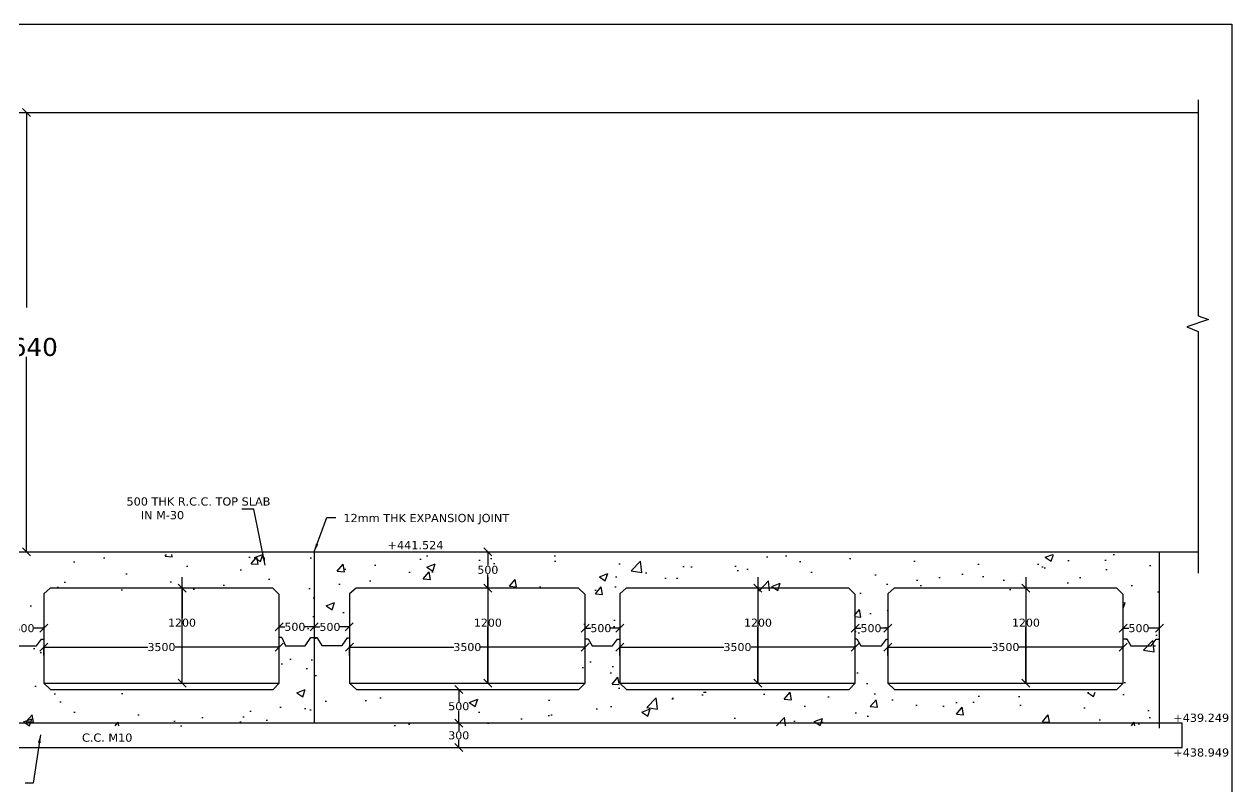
# Model space of a CAD drawing. Header units: inches. Extents: x 55 to 994, y 128 to 488.
# Drawn here: x 692.3 to 994.2, y 297 to 487.8 of the extents above; entities that cross this region are included whole.
import ezdxf

# ---------------------------------------------------------------- set-up
doc = ezdxf.new("R2010")
doc.units = ezdxf.units.IN
doc.header["$MEASUREMENT"] = 0
for name, color, linetype in [('Dimension', 7, 'Continuous'), ('Drawing', 2, 'Continuous'), ('Hatch', 7, 'Continuous'), ('Text', 7, 'Continuous')]:
    doc.layers.add(name, color=color, linetype=linetype)
doc.styles.get("Standard").update_dxf_attribs({"font": 'verdana.ttf'})
doc.dimstyles.get("Standard").update_dxf_attribs({"dimtxt": 4.5, "dimasz": 2, "dimexe": 0.18, "dimexo": 0.0625, "dimgap": 0.09, "dimtad": 0, "dimtih": 1, "dimtoh": 1, "dimdec": 4, "dimzin": 0, "dimdsep": 46, "dimlunit": 4, "dimtxsty": 'Standard', "dimblk": 'OBLIQUE', "dimcen": 0.09, "dimadec": 0, "dimazin": 0, "dimtfac": 1, "dimtdec": 4, "dimtofl": 0, "dimtmove": 0, "dimatfit": 3, "dimfxl": 1, "dimtolj": 1, "dimtzin": 0, "dimarcsym": 0})

# ---------------------------------------------------------------- blocks, each defined once
blk = doc.blocks.new('_Oblique')
at = {"color": 0, "linetype": 'ByBlock', "lineweight": -2}
blk.add_line((-0.5, -0.5), (0.5, 0.5), dxfattribs=at)
blk = doc.blocks.new('*D20')
at = {"layer": 'Defpoints', "color": 0, "transparency": 16777216}
for p in [(731.75, 346.77), (731.75, 322.98), (731.75, 322.98)]:
    blk.add_point(p, dxfattribs=at)
at = {"layer": 'Dimension', "color": 0, "lineweight": -2, "transparency": 16777216}
for p, q in [((731.75, 346.77), (731.75, 339.22)), ((731.81, 346.77), (731.93, 346.77)), ((731.75, 322.98), (731.75, 336.96)), ((731.81, 322.98), (731.93, 322.98))]:
    blk.add_line(p, q, dxfattribs=at)
at = {"layer": 'Dimension', "color": 0, "lineweight": -2, "transparency": 16777216, "xscale": 2, "yscale": 2, "zscale": 2}
for p, rotation in [((731.75, 346.77), 90), ((731.75, 322.98), 270)]:
    blk.add_blockref('_Oblique', p, dxfattribs=dict(at, rotation=rotation))
at = {"layer": 'Dimension', "color": 0, "transparency": 16777216, "insert": (731.75, 338.09), "char_height": 2, "attachment_point": 5}
blk.add_mtext('\\A1;1200', dxfattribs=at)
blk = doc.blocks.new('*D19')
at = {"layer": 'Defpoints', "color": 0, "transparency": 16777216}
for p in [(697.19, 329.84), (756.06, 331.99), (756.06, 329.86)]:
    blk.add_point(p, dxfattribs=at)
at = {"layer": 'Dimension', "color": 0, "lineweight": -2, "transparency": 16777216}
for p, q in [((697.19, 329.9), (697.19, 332.17)), ((756.06, 329.92), (756.06, 332.17)), ((697.19, 331.99), (723.24, 331.99)), ((756.06, 331.99), (730.01, 331.99))]:
    blk.add_line(p, q, dxfattribs=at)
at = {"layer": 'Dimension', "color": 0, "lineweight": -2, "transparency": 16777216, "xscale": 2, "yscale": 2, "zscale": 2, "rotation": 180}
blk.add_blockref('_Oblique', (697.19, 331.99), dxfattribs=at)
at = {"layer": 'Dimension', "color": 0, "lineweight": -2, "transparency": 16777216, "xscale": 2, "yscale": 2, "zscale": 2}
blk.add_blockref('_Oblique', (756.06, 331.99), dxfattribs=at)
at = {"layer": 'Dimension', "color": 0, "transparency": 16777216, "insert": (726.62, 331.99), "char_height": 2, "attachment_point": 5}
blk.add_mtext('\\A1;3500', dxfattribs=at)
blk = doc.blocks.new('*D22')
at = {"layer": 'Defpoints', "color": 0, "transparency": 16777216}
for p in [(808.21, 346.77), (808.21, 322.98), (808.21, 322.98)]:
    blk.add_point(p, dxfattribs=at)
at = {"layer": 'Dimension', "color": 0, "lineweight": -2, "transparency": 16777216}
for p, q in [((808.21, 346.77), (808.21, 339.22)), ((808.27, 346.77), (808.39, 346.77)), ((808.21, 322.98), (808.21, 336.96)), ((808.27, 322.98), (808.39, 322.98))]:
    blk.add_line(p, q, dxfattribs=at)
at = {"layer": 'Dimension', "color": 0, "lineweight": -2, "transparency": 16777216, "xscale": 2, "yscale": 2, "zscale": 2}
for p, rotation in [((808.21, 346.77), 90), ((808.21, 322.98), 270)]:
    blk.add_blockref('_Oblique', p, dxfattribs=dict(at, rotation=rotation))
at = {"layer": 'Dimension', "color": 0, "transparency": 16777216, "insert": (808.21, 338.09), "char_height": 2, "attachment_point": 5}
blk.add_mtext('\\A1;1200', dxfattribs=at)
blk = doc.blocks.new('*D21')
at = {"layer": 'Defpoints', "color": 0, "transparency": 16777216}
for p in [(773.65, 329.84), (832.52, 331.99), (832.52, 329.86)]:
    blk.add_point(p, dxfattribs=at)
at = {"layer": 'Dimension', "color": 0, "lineweight": -2, "transparency": 16777216}
for p, q in [((773.65, 329.9), (773.65, 332.17)), ((832.52, 329.92), (832.52, 332.17)), ((773.65, 331.99), (799.7, 331.99)), ((832.52, 331.99), (806.47, 331.99))]:
    blk.add_line(p, q, dxfattribs=at)
at = {"layer": 'Dimension', "color": 0, "lineweight": -2, "transparency": 16777216, "xscale": 2, "yscale": 2, "zscale": 2, "rotation": 180}
blk.add_blockref('_Oblique', (773.65, 331.99), dxfattribs=at)
at = {"layer": 'Dimension', "color": 0, "lineweight": -2, "transparency": 16777216, "xscale": 2, "yscale": 2, "zscale": 2}
blk.add_blockref('_Oblique', (832.52, 331.99), dxfattribs=at)
at = {"layer": 'Dimension', "color": 0, "transparency": 16777216, "insert": (803.08, 331.99), "char_height": 2, "attachment_point": 5}
blk.add_mtext('\\A1;3500', dxfattribs=at)
blk = doc.blocks.new('*D24')
at = {"layer": 'Defpoints', "color": 0, "transparency": 16777216}
for p in [(875.74, 346.77), (875.74, 322.98), (875.74, 322.98)]:
    blk.add_point(p, dxfattribs=at)
at = {"layer": 'Dimension', "color": 0, "lineweight": -2, "transparency": 16777216}
for p, q in [((875.74, 346.77), (875.74, 339.22)), ((875.8, 346.77), (875.92, 346.77)), ((875.74, 322.98), (875.74, 336.96)), ((875.8, 322.98), (875.92, 322.98))]:
    blk.add_line(p, q, dxfattribs=at)
at = {"layer": 'Dimension', "color": 0, "lineweight": -2, "transparency": 16777216, "xscale": 2, "yscale": 2, "zscale": 2}
for p, rotation in [((875.74, 346.77), 90), ((875.74, 322.98), 270)]:
    blk.add_blockref('_Oblique', p, dxfattribs=dict(at, rotation=rotation))
at = {"layer": 'Dimension', "color": 0, "transparency": 16777216, "insert": (875.74, 338.09), "char_height": 2, "attachment_point": 5}
blk.add_mtext('\\A1;1200', dxfattribs=at)
blk = doc.blocks.new('*D23')
at = {"layer": 'Defpoints', "color": 0, "transparency": 16777216}
for p in [(841.18, 329.84), (900.05, 331.99), (900.05, 329.86)]:
    blk.add_point(p, dxfattribs=at)
at = {"layer": 'Dimension', "color": 0, "lineweight": -2, "transparency": 16777216}
for p, q in [((841.18, 329.9), (841.18, 332.17)), ((900.05, 329.92), (900.05, 332.17)), ((841.18, 331.99), (867.23, 331.99)), ((900.05, 331.99), (874, 331.99))]:
    blk.add_line(p, q, dxfattribs=at)
at = {"layer": 'Dimension', "color": 0, "lineweight": -2, "transparency": 16777216, "xscale": 2, "yscale": 2, "zscale": 2, "rotation": 180}
blk.add_blockref('_Oblique', (841.18, 331.99), dxfattribs=at)
at = {"layer": 'Dimension', "color": 0, "lineweight": -2, "transparency": 16777216, "xscale": 2, "yscale": 2, "zscale": 2}
blk.add_blockref('_Oblique', (900.05, 331.99), dxfattribs=at)
at = {"layer": 'Dimension', "color": 0, "transparency": 16777216, "insert": (870.61, 331.99), "char_height": 2, "attachment_point": 5}
blk.add_mtext('\\A1;3500', dxfattribs=at)
blk = doc.blocks.new('*D26')
at = {"layer": 'Defpoints', "color": 0, "transparency": 16777216}
for p in [(942.73, 346.77), (942.73, 322.98), (942.73, 322.98)]:
    blk.add_point(p, dxfattribs=at)
at = {"layer": 'Dimension', "color": 0, "lineweight": -2, "transparency": 16777216}
for p, q in [((942.73, 346.77), (942.73, 339.22)), ((942.79, 346.77), (942.91, 346.77)), ((942.73, 322.98), (942.73, 336.96)), ((942.79, 322.98), (942.91, 322.98))]:
    blk.add_line(p, q, dxfattribs=at)
at = {"layer": 'Dimension', "color": 0, "lineweight": -2, "transparency": 16777216, "xscale": 2, "yscale": 2, "zscale": 2}
for p, rotation in [((942.73, 346.77), 90), ((942.73, 322.98), 270)]:
    blk.add_blockref('_Oblique', p, dxfattribs=dict(at, rotation=rotation))
at = {"layer": 'Dimension', "color": 0, "transparency": 16777216, "insert": (942.73, 338.09), "char_height": 2, "attachment_point": 5}
blk.add_mtext('\\A1;1200', dxfattribs=at)
blk = doc.blocks.new('*D25')
at = {"layer": 'Defpoints', "color": 0, "transparency": 16777216}
for p in [(908.17, 329.84), (967.04, 331.99), (967.04, 329.86)]:
    blk.add_point(p, dxfattribs=at)
at = {"layer": 'Dimension', "color": 0, "lineweight": -2, "transparency": 16777216}
for p, q in [((908.17, 329.9), (908.17, 332.17)), ((967.04, 329.92), (967.04, 332.17)), ((908.17, 331.99), (934.22, 331.99)), ((967.04, 331.99), (940.99, 331.99))]:
    blk.add_line(p, q, dxfattribs=at)
at = {"layer": 'Dimension', "color": 0, "lineweight": -2, "transparency": 16777216, "xscale": 2, "yscale": 2, "zscale": 2, "rotation": 180}
blk.add_blockref('_Oblique', (908.17, 331.99), dxfattribs=at)
at = {"layer": 'Dimension', "color": 0, "lineweight": -2, "transparency": 16777216, "xscale": 2, "yscale": 2, "zscale": 2}
blk.add_blockref('_Oblique', (967.04, 331.99), dxfattribs=at)
at = {"layer": 'Dimension', "color": 0, "transparency": 16777216, "insert": (937.6, 331.99), "char_height": 2, "attachment_point": 5}
blk.add_mtext('\\A1;3500', dxfattribs=at)
blk = doc.blocks.new('*D33')
at = {"layer": 'Defpoints', "color": 0, "transparency": 16777216}
for p in [(800.94, 321.42), (800.94, 312.97), (800.94, 312.97)]:
    blk.add_point(p, dxfattribs=at)
at = {"layer": 'Dimension', "color": 0, "lineweight": -2, "transparency": 16777216}
for p, q in [((800.92, 321.42), (800.84, 321.42)), ((800.94, 321.42), (800.94, 318.33)), ((800.94, 312.97), (800.94, 316.06)), ((800.92, 312.97), (800.84, 312.97))]:
    blk.add_line(p, q, dxfattribs=at)
at = {"layer": 'Dimension', "color": 0, "lineweight": -2, "transparency": 16777216, "xscale": 2, "yscale": 2, "zscale": 2}
for p, rotation in [((800.94, 321.42), 90), ((800.94, 312.97), 270)]:
    blk.add_blockref('_Oblique', p, dxfattribs=dict(at, rotation=rotation))
at = {"layer": 'Dimension', "color": 0, "transparency": 16777216, "insert": (800.94, 317.19), "char_height": 2, "attachment_point": 5}
blk.add_mtext('\\A1;500', dxfattribs=at)
blk = doc.blocks.new('*D34')
at = {"layer": 'Defpoints', "color": 0, "transparency": 16777216}
for p in [(800.94, 312.97), (800.94, 306.85), (800.94, 306.85)]:
    blk.add_point(p, dxfattribs=at)
at = {"layer": 'Dimension', "color": 0, "lineweight": -2, "transparency": 16777216}
for p, q in [((800.92, 312.97), (800.84, 312.97)), ((800.94, 312.97), (800.94, 311.04)), ((800.94, 306.85), (800.94, 308.78)), ((800.92, 306.85), (800.84, 306.85))]:
    blk.add_line(p, q, dxfattribs=at)
at = {"layer": 'Dimension', "color": 0, "lineweight": -2, "transparency": 16777216, "xscale": 2, "yscale": 2, "zscale": 2}
for p, rotation in [((800.94, 312.97), 90), ((800.94, 306.85), 270)]:
    blk.add_blockref('_Oblique', p, dxfattribs=dict(at, rotation=rotation))
at = {"layer": 'Dimension', "color": 0, "transparency": 16777216, "insert": (800.94, 309.91), "char_height": 2, "attachment_point": 5}
blk.add_mtext('\\A1;300', dxfattribs=at)
blk = doc.blocks.new('*D49')
at = {"layer": 'Defpoints', "color": 0, "transparency": 16777216}
for p in [(688.33, 336.71), (697.19, 336.71), (697.19, 336.71)]:
    blk.add_point(p, dxfattribs=at)
at = {"layer": 'Dimension', "color": 0, "lineweight": -2, "transparency": 16777216}
for p, q in [((688.33, 336.77), (688.33, 336.89)), ((688.33, 336.71), (689.75, 336.71)), ((697.19, 336.71), (694.75, 336.71)), ((697.19, 336.77), (697.19, 336.89))]:
    blk.add_line(p, q, dxfattribs=at)
at = {"layer": 'Dimension', "color": 0, "lineweight": -2, "transparency": 16777216, "xscale": 2, "yscale": 2, "zscale": 2, "rotation": 180}
blk.add_blockref('_Oblique', (688.33, 336.71), dxfattribs=at)
at = {"layer": 'Dimension', "color": 0, "lineweight": -2, "transparency": 16777216, "xscale": 2, "yscale": 2, "zscale": 2}
blk.add_blockref('_Oblique', (697.19, 336.71), dxfattribs=at)
at = {"layer": 'Dimension', "color": 0, "transparency": 16777216, "insert": (692.25, 336.71), "char_height": 2, "attachment_point": 5}
blk.add_mtext('\\A1;500', dxfattribs=at)
blk = doc.blocks.new('*D50')
at = {"layer": 'Defpoints', "color": 0, "transparency": 16777216}
for p in [(756.06, 337.05), (764.82, 337.05), (764.82, 337.05)]:
    blk.add_point(p, dxfattribs=at)
at = {"layer": 'Dimension', "color": 0, "lineweight": -2, "transparency": 16777216}
for p, q in [((756.06, 337.11), (756.06, 337.23)), ((756.06, 337.05), (757.47, 337.05)), ((764.82, 337.05), (762.47, 337.05)), ((764.82, 337.11), (764.82, 337.23))]:
    blk.add_line(p, q, dxfattribs=at)
at = {"layer": 'Dimension', "color": 0, "lineweight": -2, "transparency": 16777216, "xscale": 2, "yscale": 2, "zscale": 2, "rotation": 180}
blk.add_blockref('_Oblique', (756.06, 337.05), dxfattribs=at)
at = {"layer": 'Dimension', "color": 0, "lineweight": -2, "transparency": 16777216, "xscale": 2, "yscale": 2, "zscale": 2}
blk.add_blockref('_Oblique', (764.82, 337.05), dxfattribs=at)
at = {"layer": 'Dimension', "color": 0, "transparency": 16777216, "insert": (759.97, 337.05), "char_height": 2, "attachment_point": 5}
blk.add_mtext('\\A1;500', dxfattribs=at)
blk = doc.blocks.new('*D51')
at = {"layer": 'Defpoints', "color": 0, "transparency": 16777216}
for p in [(764.82, 337.02), (773.58, 337.02), (773.58, 337.02)]:
    blk.add_point(p, dxfattribs=at)
at = {"layer": 'Dimension', "color": 0, "lineweight": -2, "transparency": 16777216}
for p, q in [((764.82, 337.08), (764.82, 337.2)), ((764.82, 337.02), (766.24, 337.02)), ((773.58, 337.02), (771.23, 337.02)), ((773.58, 337.08), (773.58, 337.2))]:
    blk.add_line(p, q, dxfattribs=at)
at = {"layer": 'Dimension', "color": 0, "lineweight": -2, "transparency": 16777216, "xscale": 2, "yscale": 2, "zscale": 2, "rotation": 180}
blk.add_blockref('_Oblique', (764.82, 337.02), dxfattribs=at)
at = {"layer": 'Dimension', "color": 0, "lineweight": -2, "transparency": 16777216, "xscale": 2, "yscale": 2, "zscale": 2}
blk.add_blockref('_Oblique', (773.58, 337.02), dxfattribs=at)
at = {"layer": 'Dimension', "color": 0, "transparency": 16777216, "insert": (768.73, 337.02), "char_height": 2, "attachment_point": 5}
blk.add_mtext('\\A1;500', dxfattribs=at)
blk = doc.blocks.new('*D52')
at = {"layer": 'Defpoints', "color": 0, "transparency": 16777216}
for p in [(832.54, 336.71), (841.18, 336.71), (841.18, 336.71)]:
    blk.add_point(p, dxfattribs=at)
at = {"layer": 'Dimension', "color": 0, "lineweight": -2, "transparency": 16777216}
for p, q in [((832.54, 336.77), (832.54, 336.89)), ((832.54, 336.71), (833.96, 336.71)), ((841.18, 336.71), (838.95, 336.71)), ((841.18, 336.77), (841.18, 336.89))]:
    blk.add_line(p, q, dxfattribs=at)
at = {"layer": 'Dimension', "color": 0, "lineweight": -2, "transparency": 16777216, "xscale": 2, "yscale": 2, "zscale": 2, "rotation": 180}
blk.add_blockref('_Oblique', (832.54, 336.71), dxfattribs=at)
at = {"layer": 'Dimension', "color": 0, "lineweight": -2, "transparency": 16777216, "xscale": 2, "yscale": 2, "zscale": 2}
blk.add_blockref('_Oblique', (841.18, 336.71), dxfattribs=at)
at = {"layer": 'Dimension', "color": 0, "transparency": 16777216, "insert": (836.46, 336.71), "char_height": 2, "attachment_point": 5}
blk.add_mtext('\\A1;500', dxfattribs=at)
blk = doc.blocks.new('*D53')
at = {"layer": 'Defpoints', "color": 0, "transparency": 16777216}
for p in [(900.07, 336.71), (908.17, 336.71), (908.17, 336.71)]:
    blk.add_point(p, dxfattribs=at)
at = {"layer": 'Dimension', "color": 0, "lineweight": -2, "transparency": 16777216}
for p, q in [((900.07, 336.77), (900.07, 336.89)), ((900.07, 336.71), (901.49, 336.71)), ((908.17, 336.71), (906.49, 336.71)), ((908.17, 336.77), (908.17, 336.89))]:
    blk.add_line(p, q, dxfattribs=at)
at = {"layer": 'Dimension', "color": 0, "lineweight": -2, "transparency": 16777216, "xscale": 2, "yscale": 2, "zscale": 2, "rotation": 180}
blk.add_blockref('_Oblique', (900.07, 336.71), dxfattribs=at)
at = {"layer": 'Dimension', "color": 0, "lineweight": -2, "transparency": 16777216, "xscale": 2, "yscale": 2, "zscale": 2}
blk.add_blockref('_Oblique', (908.17, 336.71), dxfattribs=at)
at = {"layer": 'Dimension', "color": 0, "transparency": 16777216, "insert": (903.99, 336.71), "char_height": 2, "attachment_point": 5}
blk.add_mtext('\\A1;500', dxfattribs=at)
blk = doc.blocks.new('*D54')
at = {"layer": 'Defpoints', "color": 0, "transparency": 16777216}
for p in [(967.06, 336.71), (976.11, 336.71), (976.11, 336.71)]:
    blk.add_point(p, dxfattribs=at)
at = {"layer": 'Dimension', "color": 0, "lineweight": -2, "transparency": 16777216}
for p, q in [((967.06, 336.77), (967.06, 336.89)), ((967.06, 336.71), (968.48, 336.71)), ((976.11, 336.71), (973.48, 336.71)), ((976.11, 336.77), (976.11, 336.89))]:
    blk.add_line(p, q, dxfattribs=at)
at = {"layer": 'Dimension', "color": 0, "lineweight": -2, "transparency": 16777216, "xscale": 2, "yscale": 2, "zscale": 2, "rotation": 180}
blk.add_blockref('_Oblique', (967.06, 336.71), dxfattribs=at)
at = {"layer": 'Dimension', "color": 0, "lineweight": -2, "transparency": 16777216, "xscale": 2, "yscale": 2, "zscale": 2}
blk.add_blockref('_Oblique', (976.11, 336.71), dxfattribs=at)
at = {"layer": 'Dimension', "color": 0, "transparency": 16777216, "insert": (970.98, 336.71), "char_height": 2, "attachment_point": 5}
blk.add_mtext('\\A1;500', dxfattribs=at)
blk = doc.blocks.new('*D56')
at = {"layer": 'Defpoints', "color": 0, "transparency": 16777216}
for p in [(692.86, 465.69), (692.86, 465.69), (692.86, 355.85)]:
    blk.add_point(p, dxfattribs=at)
at = {"layer": 'Dimension', "color": 0, "lineweight": -2, "transparency": 16777216}
for p, q in [((692.79, 465.69), (692.68, 465.69)), ((692.86, 465.69), (692.86, 416.95)), ((692.86, 355.85), (692.86, 404.59)), ((692.79, 355.85), (692.68, 355.85))]:
    blk.add_line(p, q, dxfattribs=at)
at = {"layer": 'Dimension', "color": 0, "lineweight": -2, "transparency": 16777216, "xscale": 2, "yscale": 2, "zscale": 2}
for p, rotation in [((692.86, 465.69), 90), ((692.86, 355.85), 270)]:
    blk.add_blockref('_Oblique', p, dxfattribs=dict(at, rotation=rotation))
at = {"layer": 'Dimension', "color": 0, "transparency": 16777216, "insert": (692.86, 410.77), "char_height": 4.5, "attachment_point": 5}
blk.add_mtext('\\A1;\\P5640', dxfattribs=at)
blk = doc.blocks.new('*D60')
at = {"layer": 'Defpoints', "color": 0, "transparency": 16777216}
for p in [(808.21, 355.85), (808.21, 355.85), (808.21, 346.77)]:
    blk.add_point(p, dxfattribs=at)
at = {"layer": 'Dimension', "color": 0, "lineweight": -2, "transparency": 16777216}
for p, q in [((808.15, 355.85), (808.03, 355.85)), ((808.21, 355.85), (808.21, 352.44)), ((808.21, 346.77), (808.21, 350.18)), ((808.15, 346.77), (808.03, 346.77))]:
    blk.add_line(p, q, dxfattribs=at)
at = {"layer": 'Dimension', "color": 0, "lineweight": -2, "transparency": 16777216, "xscale": 2, "yscale": 2, "zscale": 2}
for p, rotation in [((808.21, 355.85), 90), ((808.21, 346.77), 270)]:
    blk.add_blockref('_Oblique', p, dxfattribs=dict(at, rotation=rotation))
at = {"layer": 'Dimension', "color": 0, "transparency": 16777216, "insert": (808.21, 351.31), "char_height": 2, "attachment_point": 5}
blk.add_mtext('\\A1;500', dxfattribs=at)

msp = doc.modelspace()

# ---------------------------------------------------------------- hatches: boundary and pattern name
at = {"layer": 'Hatch'}
h = msp.add_hatch(dxfattribs=at)
h.set_pattern_fill('AR-CONC', color=256, scale=3, style=0)
h.set_pattern_definition([(50, (475.497, -0.663), (21.5178, -1.88256), [2.25, -24.75]), (355, (475.497, -0.663), (-4.16254, 22.5658), [1.8, -19.8]), (100.4514, (477.29, -0.82), (17.3553, 20.6832), [1.9122, -21.0343]), (46.184, (475.497, 5.337), (32.0172, -4.9656), [3.375, -37.125]), (96.6356, (478.165, 4.923), (28.0399, 29.2235), [2.8683, -31.5514]), (351.184, (475.497, 5.337), (28.0399, 29.2236), [2.7, -29.7]), (21, (478.497, 3.837), (17.9072, -12.07857), [2.25, -24.75]), (326, (478.497, 3.837), (7.2995, 21.7545), [1.8, -19.8]), (71.4514, (479.99, 2.83), (25.2067, 9.6759), [1.9122, -21.0343]), (37.5, (475.497, -0.663), (0.3648, 9.98682), [0, -19.56, 0, -20.1, 0, -19.875]), (7.5, (475.497, -0.663), (7.89209, 11.83235), [0, -11.46, 0, -19.11, 0, -7.575]), (327.5, (468.807, -0.663), (16.01467, -0.67665), [0, -7.5, 0, -23.4, 0, -31.05]), (317.5, (465.807, -0.663), (17.4956, 3.00315), [0, -9.75, 0, -15.54, 0, -22.05])])
h.paths.add_polyline_path([(764.26488, 355.18985), (552.22094, 355.18985), (552.22094, 312.3081), (764.26488, 312.3081)])
h.paths.add_polyline_path([(619.8641, 344.52296), (619.8641, 322.32177), (618.31092, 320.7556), (562.68689, 320.7556), (560.99641, 322.29861), (560.99641, 344.63006), (562.63495, 346.10329), (618.25035, 346.10329)], flags=16)
h.paths.add_polyline_path([(628.45074, 344.63006), (630.08927, 346.10329), (685.70468, 346.10329), (687.31843, 344.52296), (687.31843, 322.32177), (685.76524, 320.7556), (630.14122, 320.7556), (628.45074, 322.29861)], flags=16)
h.paths.add_polyline_path([(696.50181, 344.63006), (698.14035, 346.10329), (753.75575, 346.10329), (755.3695, 344.52296), (755.3695, 322.32177), (753.81631, 320.7556), (698.19229, 320.7556), (696.50181, 322.29861)], flags=16)
h.paths.add_polyline_path([(976.11325, 355.18985), (764.26488, 355.18985), (764.26488, 312.3081), (976.11325, 312.3081)])
h.paths.add_polyline_path([(898.26554, 346.10329), (899.87929, 344.52296), (899.87929, 322.32177), (898.32611, 320.7556), (842.70209, 320.7556), (841.01161, 322.29861), (841.01161, 344.63006), (842.65014, 346.10329)], flags=16)
h.paths.add_polyline_path([(908.22596, 344.63006), (909.86449, 346.10329), (965.47989, 346.10329), (967.09364, 344.52296), (967.09364, 322.32177), (965.54046, 320.7556), (909.91644, 320.7556), (908.22596, 322.29861)], flags=16)
h.paths.add_polyline_path([(831.93472, 344.52296), (831.93472, 322.32177), (830.38154, 320.7556), (774.75752, 320.7556), (773.06704, 322.29861), (773.06704, 344.63006), (774.70557, 346.10329), (830.32098, 346.10329)], flags=16)

# ---------------------------------------------------------------- linework, layer by layer
at = {"layer": 'Dimension'}
for points in [[(731.74782, 349.47901), (731.74782, 322.97533)], [(808.20909, 349.47901), (808.20909, 322.97533)], [(875.74052, 349.47901), (875.74052, 322.97533)], [(942.72948, 349.47901), (942.72948, 322.97533)]]:
    msp.add_lwpolyline(points, dxfattribs=at)
at = {"layer": 'Drawing'}
msp.add_lwpolyline([(994.20147, 127.83459), (54.84094, 127.83459), (54.84094, 487.78052), (994.20147, 487.78052)], close=True, dxfattribs=at)
for points in [[(985.79449, 468.86766), (985.79449, 414.85631), (988.36507, 413.88924), (982.96365, 412.09345), (985.82078, 410.9559), (985.82078, 350.47677)], [(537.77632, 465.68524), (985.79449, 465.68524)], [(76.72391, 312.97122), (76.72391, 355.85297), (976.11325, 355.85297)], [(764.81749, 355.85297), (764.81749, 312.97122)], [(976.11325, 311.71807), (976.11325, 355.85297)], [(976.11325, 355.85297), (985.82078, 355.85297)], [(698.87781, 321.41872), (754.50183, 321.41872), (756.05501, 322.98489), (756.05501, 345.18608), (754.44127, 346.76641), (698.82586, 346.76641), (697.18733, 345.29318), (697.18733, 322.96173), (698.87781, 321.41872)], [(775.33908, 321.41872), (830.9631, 321.41872), (832.51628, 322.98489), (832.51628, 345.18608), (830.90254, 346.76641), (775.28713, 346.76641), (773.6486, 345.29318), (773.6486, 322.96173), (775.33908, 321.41872)], [(842.87051, 321.41872), (898.49454, 321.41872), (900.04772, 322.98489), (900.04772, 345.18608), (898.43397, 346.76641), (842.81857, 346.76641), (841.18004, 345.29318), (841.18004, 322.96173), (842.87051, 321.41872)], [(909.85947, 321.41872), (965.4835, 321.41872), (967.03668, 322.98489), (967.03668, 345.18608), (965.42293, 346.76641), (909.80753, 346.76641), (908.169, 345.29318), (908.169, 322.96173), (909.85947, 321.41872)], [(688.3334, 334.07011), (689.2921, 334.07011), (690.30021, 332.27983), (695.40253, 332.27983), (696.66681, 333.99937), (697.18733, 333.99937)], [(756.67381, 334.40638), (756.05501, 334.40638)], [(756.67381, 334.40638), (757.64074, 332.31366), (762.55663, 332.31366), (763.96695, 334.38015), (765.45091, 334.38015), (766.67901, 332.38764), (771.83001, 332.38764), (773.14466, 334.34004), (773.6486, 334.34004)], [(832.54336, 334.07011), (833.24977, 334.07011), (834.25788, 332.27983), (839.36019, 332.27983), (840.62447, 333.99937), (841.18004, 333.99937)], [(900.04772, 334.07011), (900.48421, 334.07011), (901.49231, 332.27983), (906.59463, 332.27983), (907.85891, 333.99937), (908.169, 333.99937)], [(967.03668, 334.07011), (967.92617, 334.07011), (968.93428, 332.27983), (974.0366, 332.27983), (975.30088, 333.99937), (976.11325, 333.99937)], [(697.18733, 322.96173), (756.05501, 322.98489)], [(773.6486, 322.96173), (832.51628, 322.98489)], [(841.18004, 322.96173), (900.04772, 322.98489)], [(908.169, 322.96173), (967.03668, 322.98489)], [(547.7727, 306.85197), (981.77621, 306.85197), (981.77621, 312.97122), (547.7727, 312.97122)]]:
    msp.add_lwpolyline(points, dxfattribs=at)

# ---------------------------------------------------------------- texts
at = {"layer": 'Text', "width": 122.5991094, "attachment_point": 1}
for s, insert, char_height in [('500 THK R.C.C. TOP SLAB\\P    IN M-30', (717.8725, 369.43372), 2.0480297), ('12mm THK EXPANSION JOINT', (772.10996, 365.2985), 2.0480297), ('+441.524', (783.13813, 358.52461), 2.04803), ('+439.249', (979.55546, 315.34422), 2.04803), ('C.C. M10', (706.74286, 310.37863), 2.04803), ('+438.949', (979.55546, 306.66539), 2.04803)]:
    msp.add_mtext(s, dxfattribs=dict(at, insert=insert, char_height=char_height))

# ---------------------------------------------------------------- dimensions: what is measured, and where the dimension line sits
at = {"layer": 'Dimension'}
dim = msp.add_aligned_dim(p1=(692.85594, 355.85297), p2=(692.85594, 465.68524), distance=0, text='\\P5640', dimstyle='Standard', dxfattribs=at)
dim.commit()
dim.dimension.update_dxf_attribs({"geometry": '*D56', "text_midpoint": (692.85594, 410.7691)})
for p1, p2, text, override, picture, middle in [((808.20909, 346.76641), (808.20909, 355.85297), '500', {"dimtxt": 2}, '*D60', (808.20909, 351.30969)), ((800.9385, 321.41872), (800.9385, 312.97122), '500', {"dimtxt": 2, "dimexe": 0.1, "dimexo": 0.02, "dimsd1": 0}, '*D33', (800.9385, 317.19497)), ((800.9385, 312.97122), (800.9385, 306.85197), '300', {"dimtxt": 2, "dimexe": 0.1, "dimexo": 0.02, "dimsd1": 0}, '*D34', (800.9385, 309.9116))]:
    dim = msp.add_aligned_dim(p1=p1, p2=p2, distance=0, text=text, dimstyle='Standard', override=override, dxfattribs=at)
    dim.commit()
    dim.dimension.update_dxf_attribs({"geometry": picture, "text_midpoint": middle})
for base, p1, p2, angle, text, override, picture, middle in [((731.74782, 322.97533), (731.74782, 346.76641), (731.74782, 322.97533), 270, '1200', {"dimtxt": 2}, '*D20', (731.74782, 338.08816)), ((808.20909, 322.97533), (808.20909, 346.76641), (808.20909, 322.97533), 270, '1200', {"dimtxt": 2}, '*D22', (808.20909, 338.08816)), ((875.74052, 322.97533), (875.74052, 346.76641), (875.74052, 322.97533), 270, '1200', {"dimtxt": 2}, '*D24', (875.74052, 338.08816)), ((942.72948, 322.97533), (942.72948, 346.76641), (942.72948, 322.97533), 270, '1200', {"dimtxt": 2}, '*D26', (942.72948, 338.08816)), ((764.81749, 337.04799), (756.05501, 337.04799), (764.81749, 337.04799), 0, '500', {"dimtxt": 2, "dimasz": 2}, '*D50', (759.96964, 337.04799)), ((773.57997, 337.02176), (764.81749, 337.02176), (773.57997, 337.02176), 0, '500', {"dimtxt": 2, "dimasz": 2}, '*D51', (768.73212, 337.02176)), ((697.18733, 336.71171), (688.3334, 336.71171), (697.18733, 336.71171), 0, '500', {"dimtxt": 2, "dimasz": 2}, '*D49', (692.24803, 336.71171)), ((841.18004, 336.71171), (832.54336, 336.71171), (841.18004, 336.71171), 0, '500', {"dimtxt": 2, "dimasz": 2}, '*D52', (836.45799, 336.71171)), ((908.169, 336.71171), (900.0748, 336.71171), (908.169, 336.71171), 0, '500', {"dimtxt": 2, "dimasz": 2}, '*D53', (903.98943, 336.71171)), ((976.11325, 336.71171), (967.06376, 336.71171), (976.11325, 336.71171), 0, '500', {"dimtxt": 2, "dimasz": 2}, '*D54', (970.97839, 336.71171))]:
    dim = msp.add_linear_dim(base=base, p1=p1, p2=p2, angle=angle, text=text, dimstyle='Standard', override=override, dxfattribs=at)
    dim.commit()
    dim.dimension.update_dxf_attribs({"geometry": picture, "text_midpoint": middle, "dimtype": 161})
for base, p1, p2, picture, middle in [((756.05501, 331.99157), (697.18733, 329.83615), (756.05501, 329.85932), '*D19', (726.62117, 331.99157)), ((832.51628, 331.99157), (773.6486, 329.83615), (832.51628, 329.85932), '*D21', (803.08244, 331.99157)), ((900.04772, 331.99157), (841.18004, 329.83615), (900.04772, 329.85932), '*D23', (870.61388, 331.99157)), ((967.03668, 331.99157), (908.169, 329.83615), (967.03668, 329.85932), '*D25', (937.60284, 331.99157))]:
    dim = msp.add_linear_dim(base=base, p1=p1, p2=p2, text='3500', dimstyle='Standard', override={"dimtxt": 2}, dxfattribs=at)
    dim.commit()
    dim.dimension.update_dxf_attribs({"geometry": picture, "text_midpoint": middle})

# ---------------------------------------------------------------- leaders
for points in [[(752.56182, 352.45365), (749.70558, 366.48106), (746.69495, 366.48106)], [(764.81749, 355.85297), (767.99481, 364.43707), (770.23193, 364.43707)]]:
    msp.add_leader(points, dimstyle='Standard', override={"dimgap": 0.09, "dimtad": 0}, dxfattribs=at)
msp.add_leader([(696.3539, 310.06126), (694.53886, 297.98007), (692.55095, 297.98007)], dimstyle='Standard', dxfattribs=at)

doc.saveas('drawing.dxf')
